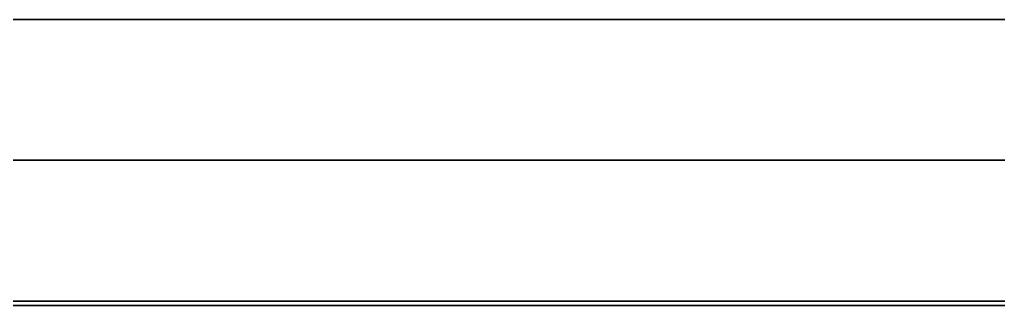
# Model space of a CAD drawing. Header units: inches. Extents: x 0 to 240, y -6 to 240.
# Drawn here: x 205.73 to 212.69, y -6.28 to -4.25 of the extents above; entities that cross this region are included whole.
import ezdxf

# ---------------------------------------------------------------- set-up
doc = ezdxf.new("R2010")
doc.units = ezdxf.units.IN
doc.header["$MEASUREMENT"] = 0
doc.layers.add('MODEL$frame-a', color=252, linetype='Continuous', true_color=0x696969)
doc.layers.add('MODEL$perf-pan', color=7, linetype='Continuous', true_color=0x646464)

msp = doc.modelspace()

# ---------------------------------------------------------------- linework, layer by layer
at = {"layer": 'MODEL$frame-a'}
for points in [[(160, -4.25, 576), (240, -4.25, 576)], [(240, -4.25, 432), (160, -4.25, 432)], [(160, -4.25, 432), (240, -4.25, 432)], [(240, -4.25, 288), (160, -4.25, 288)], [(160, -4.25, 288), (240, -4.25, 288)], [(240, -4.25, 144), (160, -4.25, 144)], [(162, -4.25, 434), (238, -4.25, 434)], [(238, -4.25, 574), (162, -4.25, 574)], [(162, -4.25, 290), (238, -4.25, 290)], [(238, -4.25, 430), (162, -4.25, 430)], [(162, -4.25, 146), (238, -4.25, 146)], [(238, -4.25, 286), (162, -4.25, 286)], [(160, -5.25, 576), (240, -5.25, 576)], [(240, -5.25, 432), (160, -5.25, 432)], [(160, -5.25, 432), (240, -5.25, 432)], [(240, -5.25, 288), (160, -5.25, 288)], [(160, -5.25, 288), (240, -5.25, 288)], [(240, -5.25, 144), (160, -5.25, 144)], [(162, -5.25, 434), (238, -5.25, 434)], [(238, -5.25, 574), (162, -5.25, 574)], [(162, -5.25, 290), (238, -5.25, 290)], [(238, -5.25, 430), (162, -5.25, 430)], [(162, -5.25, 146), (238, -5.25, 146)], [(238, -5.25, 286), (162, -5.25, 286)], [(160, -6.25, 576), (240, -6.25, 576)], [(240, -6.25, 432), (160, -6.25, 432)], [(160, -6.25, 432), (240, -6.25, 432)], [(240, -6.25, 288), (160, -6.25, 288)], [(160, -6.25, 288), (240, -6.25, 288)], [(240, -6.25, 144), (160, -6.25, 144)], [(162, -6.25, 434), (238, -6.25, 434)], [(238, -6.25, 574), (162, -6.25, 574)], [(162, -6.25, 290), (238, -6.25, 290)], [(238, -6.25, 430), (162, -6.25, 430)], [(162, -6.25, 146), (238, -6.25, 146)], [(238, -6.25, 286), (162, -6.25, 286)]]:
    msp.add_open_spline(points, degree=1, dxfattribs=at)
at = {"layer": 'MODEL$perf-pan'}
for p, q in [((160.5, -6.2812, 432.5), (239.5, -6.2812, 432.5)), ((239.5, -6.2812, 575.5), (160.5, -6.2812, 575.5)), ((160.5, -6.2812, 288.5), (239.5, -6.2812, 288.5)), ((239.5, -6.2812, 431.5), (160.5, -6.2812, 431.5)), ((160.5, -6.2812, 144.5), (239.5, -6.2812, 144.5)), ((239.5, -6.2812, 287.5), (160.5, -6.2812, 287.5)), ((208.2056, -6.2812, 216), (212.5393, -6.2812, 216)), ((208.5617, -6.2812, 504), (212.1971, -6.2812, 504)), ((208.7237, -6.2812, 360), (212.0161, -6.2812, 360))]:
    msp.add_line(p, q, dxfattribs=at)
for points in [[(205.8164, -6.2812, 571.3581), (203.4641, -6.2812, 572.7162)], [(203.4641, -6.2812, 567.2838), (205.8164, -6.2812, 568.6419)], [(204.6362, -6.2812, 562.6767), (206.9282, -6.2812, 561.3534)], [(206.9282, -6.2812, 566.6466), (204.6362, -6.2812, 565.3233)], [(204.6444, -6.2812, 310.6814), (206.9282, -6.2812, 309.3629)], [(206.9282, -6.2812, 314.6371), (204.6444, -6.2812, 313.3186)], [(204.7234, -6.2812, 322.727), (206.9282, -6.2812, 321.4541)], [(206.9282, -6.2812, 326.5459), (204.7234, -6.2812, 325.273)], [(204.7691, -6.2812, 550.7534), (206.9282, -6.2812, 549.5068)], [(206.9282, -6.2812, 554.4932), (204.7691, -6.2812, 553.2466)], [(204.7803, -6.2812, 298.7599), (206.9282, -6.2812, 297.5198)], [(206.9282, -6.2812, 302.4802), (204.7803, -6.2812, 301.2401)], [(204.7861, -6.2812, 274.7633), (206.9282, -6.2812, 273.5266)], [(206.9282, -6.2812, 278.4734), (204.7861, -6.2812, 277.2367)], [(204.8613, -6.2812, 334.8067), (206.9282, -6.2812, 333.6133)], [(206.9282, -6.2812, 338.3867), (204.8613, -6.2812, 337.1933)], [(204.9015, -6.2812, 538.8299), (206.9282, -6.2812, 537.6598)], [(206.9282, -6.2812, 542.3402), (204.9015, -6.2812, 541.1701)], [(204.9542, -6.2812, 262.8603), (206.9282, -6.2812, 261.7206)], [(206.9282, -6.2812, 266.2794), (204.9542, -6.2812, 265.1397)], [(204.9979, -6.2812, 346.8855), (206.9282, -6.2812, 345.771)], [(206.9282, -6.2812, 350.229), (204.9979, -6.2812, 349.1145)], [(205.0334, -6.2812, 526.9061), (206.9282, -6.2812, 525.8121)], [(206.9282, -6.2812, 530.1879), (205.0334, -6.2812, 529.0939)], [(205.1218, -6.2812, 250.957), (206.9282, -6.2812, 249.9141)], [(206.9282, -6.2812, 254.0859), (205.1218, -6.2812, 253.043)], [(205.1327, -6.2812, 358.9634), (206.9282, -6.2812, 357.9268)], [(206.9282, -6.2812, 362.0732), (205.1327, -6.2812, 361.0366)], [(205.1646, -6.2812, 514.9818), (206.9282, -6.2812, 513.9636)], [(206.9282, -6.2812, 518.0364), (205.1646, -6.2812, 517.0182)], [(205.1877, -6.2812, 154.9951), (206.9282, -6.2812, 153.9903)], [(206.9282, -6.2812, 158.0097), (205.1877, -6.2812, 157.0049)], [(205.2652, -6.2812, 371.0399), (206.9282, -6.2812, 370.0798)], [(206.9282, -6.2812, 373.9202), (205.2652, -6.2812, 372.9601)], [(205.2924, -6.2812, 239.0555), (206.9282, -6.2812, 238.1111)], [(206.9282, -6.2812, 241.8889), (205.2924, -6.2812, 240.9445)], [(205.2947, -6.2812, 503.0569), (206.9282, -6.2812, 502.1138)], [(206.9282, -6.2812, 505.8862), (205.2947, -6.2812, 504.9431)], [(205.3831, -6.2812, 167.1079), (206.9282, -6.2812, 166.2159)], [(206.9282, -6.2812, 169.7841), (205.3831, -6.2812, 168.8921)], [(205.3944, -6.2812, 383.1144), (206.9282, -6.2812, 382.2289)], [(206.9282, -6.2812, 385.7711), (205.3944, -6.2812, 384.8856)], [(205.423, -6.2812, 491.131), (206.9282, -6.2812, 490.2619)], [(206.9282, -6.2812, 493.7381), (205.423, -6.2812, 492.869)], [(205.4687, -6.2812, 227.1574), (206.9282, -6.2812, 226.3147)], [(206.9282, -6.2812, 229.6853), (205.4687, -6.2812, 228.8426)], [(205.5185, -6.2812, 395.1861), (206.9282, -6.2812, 394.3722)], [(206.9282, -6.2812, 397.6278), (205.5185, -6.2812, 396.8139)], [(205.5484, -6.2812, 479.2033), (206.9282, -6.2812, 478.4067)], [(206.9282, -6.2812, 481.5933), (205.5484, -6.2812, 480.7967)], [(205.5773, -6.2812, 179.2201), (206.9282, -6.2812, 178.4401)], [(206.9282, -6.2812, 181.5599), (205.5773, -6.2812, 180.7799)], [(205.6344, -6.2812, 407.253), (206.9282, -6.2812, 406.5061)], [(206.9282, -6.2812, 409.4939), (205.6344, -6.2812, 408.747)], [(205.6508, -6.2812, 215.2625), (206.9282, -6.2812, 214.525)], [(206.9282, -6.2812, 217.475), (205.6508, -6.2812, 216.7375)], [(205.6678, -6.2812, 467.2723), (206.9282, -6.2812, 466.5446)], [(206.9282, -6.2812, 469.4554), (205.6678, -6.2812, 468.7277)], [(205.737, -6.2812, 419.3122), (206.9282, -6.2812, 418.6245)], [(205.737, -6.2812, 420.6878), (205.737, -6.2812, 419.3122)], [(206.9282, -6.2812, 421.3755), (205.737, -6.2812, 420.6878)], [(205.7699, -6.2812, 191.3312), (206.9282, -6.2812, 190.6625)], [(205.7699, -6.2812, 192.6688), (205.7699, -6.2812, 191.3312)], [(206.9282, -6.2812, 193.3375), (205.7699, -6.2812, 192.6688)], [(205.7731, -6.2812, 455.3331), (206.9282, -6.2812, 454.6662)], [(205.7731, -6.2812, 456.6669), (205.7731, -6.2812, 455.3331)], [(206.9282, -6.2812, 457.3338), (205.7731, -6.2812, 456.6669)], [(205.8164, -6.2812, 568.6419), (205.8164, -6.2812, 571.3581)], [(205.8353, -6.2812, 443.369), (206.9282, -6.2812, 442.738)], [(205.8353, -6.2812, 444.631), (205.8353, -6.2812, 443.369)], [(206.9282, -6.2812, 445.262), (205.8353, -6.2812, 444.631)], [(205.8376, -6.2812, 203.3703), (206.9282, -6.2812, 202.7407)], [(205.8376, -6.2812, 204.6297), (205.8376, -6.2812, 203.3703)], [(206.9282, -6.2812, 205.2593), (205.8376, -6.2812, 204.6297)], [(209.2202, -6.2812, 565.3233), (206.9282, -6.2812, 566.6466)], [(209.0873, -6.2812, 553.2466), (206.9282, -6.2812, 554.4932)], [(208.9549, -6.2812, 541.1701), (206.9282, -6.2812, 542.3402)], [(208.823, -6.2812, 529.0939), (206.9282, -6.2812, 530.1879)], [(208.6918, -6.2812, 517.0182), (206.9282, -6.2812, 518.0364)], [(208.5617, -6.2812, 504.9431), (206.9282, -6.2812, 505.8862)], [(208.4334, -6.2812, 492.869), (206.9282, -6.2812, 493.7381)], [(208.3081, -6.2812, 480.7967), (206.9282, -6.2812, 481.5933)], [(208.1886, -6.2812, 468.7277), (206.9282, -6.2812, 469.4554)], [(208.0833, -6.2812, 456.6669), (206.9282, -6.2812, 457.3338)], [(208.0211, -6.2812, 444.631), (206.9282, -6.2812, 445.262)], [(206.9282, -6.2812, 561.3534), (209.2202, -6.2812, 562.6767)], [(206.9282, -6.2812, 549.5068), (209.0873, -6.2812, 550.7534)], [(206.9282, -6.2812, 537.6598), (208.9549, -6.2812, 538.8299)], [(206.9282, -6.2812, 525.8121), (208.823, -6.2812, 526.9061)], [(206.9282, -6.2812, 513.9636), (208.6918, -6.2812, 514.9818)], [(206.9282, -6.2812, 502.1138), (208.5617, -6.2812, 503.0569)], [(206.9282, -6.2812, 490.2619), (208.4334, -6.2812, 491.131)], [(206.9282, -6.2812, 478.4067), (208.3081, -6.2812, 479.2033)], [(206.9282, -6.2812, 466.5446), (208.1886, -6.2812, 467.2723)], [(206.9282, -6.2812, 454.6662), (208.0833, -6.2812, 455.3331)], [(206.9282, -6.2812, 442.738), (208.0211, -6.2812, 443.369)], [(208.1194, -6.2812, 420.6878), (206.9282, -6.2812, 421.3755)], [(208.222, -6.2812, 408.747), (206.9282, -6.2812, 409.4939)], [(208.338, -6.2812, 396.8139), (206.9282, -6.2812, 397.6278)], [(208.462, -6.2812, 384.8856), (206.9282, -6.2812, 385.7711)], [(208.5912, -6.2812, 372.9601), (206.9282, -6.2812, 373.9202)], [(208.7237, -6.2812, 361.0366), (206.9282, -6.2812, 362.0732)], [(208.8585, -6.2812, 349.1145), (206.9282, -6.2812, 350.229)], [(208.9951, -6.2812, 337.1933), (206.9282, -6.2812, 338.3867)], [(209.133, -6.2812, 325.273), (206.9282, -6.2812, 326.5459)], [(209.212, -6.2812, 313.3186), (206.9282, -6.2812, 314.6371)], [(209.0761, -6.2812, 301.2401), (206.9282, -6.2812, 302.4802)], [(206.9282, -6.2812, 418.6245), (208.1194, -6.2812, 419.3122)], [(206.9282, -6.2812, 406.5061), (208.222, -6.2812, 407.253)], [(206.9282, -6.2812, 394.3722), (208.338, -6.2812, 395.1861)], [(206.9282, -6.2812, 382.2289), (208.462, -6.2812, 383.1144)], [(206.9282, -6.2812, 370.0798), (208.5912, -6.2812, 371.0399)], [(206.9282, -6.2812, 357.9268), (208.7237, -6.2812, 358.9634)], [(206.9282, -6.2812, 345.771), (208.8585, -6.2812, 346.8855)], [(206.9282, -6.2812, 333.6133), (208.9951, -6.2812, 334.8067)], [(206.9282, -6.2812, 321.4541), (209.133, -6.2812, 322.727)], [(206.9282, -6.2812, 309.3629), (209.212, -6.2812, 310.6814)], [(206.9282, -6.2812, 297.5198), (209.0761, -6.2812, 298.7599)], [(209.0703, -6.2812, 277.2367), (206.9282, -6.2812, 278.4734)], [(208.9022, -6.2812, 265.1397), (206.9282, -6.2812, 266.2794)], [(208.7347, -6.2812, 253.043), (206.9282, -6.2812, 254.0859)], [(208.5641, -6.2812, 240.9445), (206.9282, -6.2812, 241.8889)], [(208.3877, -6.2812, 228.8426), (206.9282, -6.2812, 229.6853)], [(208.2056, -6.2812, 216.7375), (206.9282, -6.2812, 217.475)], [(208.0188, -6.2812, 204.6297), (206.9282, -6.2812, 205.2593)], [(208.0865, -6.2812, 192.6688), (206.9282, -6.2812, 193.3375)], [(208.2791, -6.2812, 180.7799), (206.9282, -6.2812, 181.5599)], [(208.4733, -6.2812, 168.8921), (206.9282, -6.2812, 169.7841)], [(208.6687, -6.2812, 157.0049), (206.9282, -6.2812, 158.0097)], [(206.9282, -6.2812, 273.5266), (209.0703, -6.2812, 274.7633)], [(206.9282, -6.2812, 261.7206), (208.9022, -6.2812, 262.8603)], [(206.9282, -6.2812, 249.9141), (208.7347, -6.2812, 250.957)], [(206.9282, -6.2812, 238.1111), (208.5641, -6.2812, 239.0555)], [(206.9282, -6.2812, 226.3147), (208.3877, -6.2812, 227.1574)], [(206.9282, -6.2812, 214.525), (208.2056, -6.2812, 215.2625)], [(206.9282, -6.2812, 202.7407), (208.0188, -6.2812, 203.3703)], [(206.9282, -6.2812, 190.6625), (208.0865, -6.2812, 191.3312)], [(206.9282, -6.2812, 178.4401), (208.2791, -6.2812, 179.2201)], [(206.9282, -6.2812, 166.2159), (208.4733, -6.2812, 167.1079)], [(206.9282, -6.2812, 153.9903), (208.6687, -6.2812, 154.9951)], [(208.0188, -6.2812, 203.3703), (208.0188, -6.2812, 204.6297)], [(208.0211, -6.2812, 443.369), (208.0211, -6.2812, 444.631)], [(208.0267, -6.2812, 568.6342), (210.3923, -6.2812, 567.2684)], [(208.0267, -6.2812, 571.3658), (208.0267, -6.2812, 568.6342)], [(210.3923, -6.2812, 572.7316), (208.0267, -6.2812, 571.3658)], [(208.0833, -6.2812, 455.3331), (208.0833, -6.2812, 456.6669)], [(208.0865, -6.2812, 191.3312), (208.0865, -6.2812, 192.6688)], [(208.099, -6.2812, 316.676), (210.3923, -6.2812, 315.352)], [(208.099, -6.2812, 319.324), (208.099, -6.2812, 316.676)], [(210.3923, -6.2812, 320.648), (208.099, -6.2812, 319.324)], [(208.1194, -6.2812, 419.3122), (208.1194, -6.2812, 420.6878)], [(208.1348, -6.2812, 280.6966), (210.3923, -6.2812, 279.3932)], [(208.1348, -6.2812, 283.3034), (208.1348, -6.2812, 280.6966)], [(210.3923, -6.2812, 284.6068), (208.1348, -6.2812, 283.3034)], [(208.1557, -6.2812, 304.7087), (210.3923, -6.2812, 303.4174)], [(208.1557, -6.2812, 307.2913), (208.1557, -6.2812, 304.7087)], [(210.3923, -6.2812, 308.5826), (208.1557, -6.2812, 307.2913)], [(208.1592, -6.2812, 556.7107), (210.3923, -6.2812, 555.4214)], [(208.1592, -6.2812, 559.2893), (208.1592, -6.2812, 556.7107)], [(210.3923, -6.2812, 560.5786), (208.1592, -6.2812, 559.2893)], [(208.1886, -6.2812, 467.2723), (208.1886, -6.2812, 468.7277)], [(208.2056, -6.2812, 215.2625), (208.2056, -6.2812, 216.7375)], [(208.222, -6.2812, 407.253), (208.222, -6.2812, 408.747)], [(208.2368, -6.2812, 328.7555), (210.3923, -6.2812, 327.5111)], [(208.2368, -6.2812, 331.2445), (208.2368, -6.2812, 328.7555)], [(210.3923, -6.2812, 332.4889), (208.2368, -6.2812, 331.2445)], [(208.2791, -6.2812, 179.2201), (208.2791, -6.2812, 180.7799)], [(208.2891, -6.2812, 292.7857), (210.3923, -6.2812, 291.5715)], [(208.2891, -6.2812, 295.2143), (208.2891, -6.2812, 292.7857)], [(210.3923, -6.2812, 296.4285), (208.2891, -6.2812, 295.2143)], [(208.2912, -6.2812, 544.7869), (210.3923, -6.2812, 543.5739)], [(208.2912, -6.2812, 547.2131), (208.2912, -6.2812, 544.7869)], [(210.3923, -6.2812, 548.4261), (208.2912, -6.2812, 547.2131)], [(208.3029, -6.2812, 268.7937), (210.3923, -6.2812, 267.5874)], [(208.3029, -6.2812, 271.2063), (208.3029, -6.2812, 268.7937)], [(210.3923, -6.2812, 272.4126), (208.3029, -6.2812, 271.2063)], [(208.3081, -6.2812, 479.2033), (208.3081, -6.2812, 480.7967)], [(208.338, -6.2812, 395.1861), (208.338, -6.2812, 396.8139)], [(208.3734, -6.2812, 340.8344), (210.3923, -6.2812, 339.6687)], [(208.3734, -6.2812, 343.1656), (208.3734, -6.2812, 340.8344)], [(210.3923, -6.2812, 344.3313), (208.3734, -6.2812, 343.1656)], [(208.3877, -6.2812, 227.1574), (208.3877, -6.2812, 228.8426)], [(208.4226, -6.2812, 532.8628), (210.3923, -6.2812, 531.7256)], [(208.4226, -6.2812, 535.1372), (208.4226, -6.2812, 532.8628)], [(210.3923, -6.2812, 536.2744), (208.4226, -6.2812, 535.1372)], [(208.4334, -6.2812, 491.131), (208.4334, -6.2812, 492.869)], [(208.462, -6.2812, 383.1144), (208.462, -6.2812, 384.8856)], [(208.4704, -6.2812, 256.8904), (210.3923, -6.2812, 255.7808)], [(208.4704, -6.2812, 259.1096), (208.4704, -6.2812, 256.8904)], [(210.3923, -6.2812, 260.2192), (208.4704, -6.2812, 259.1096)], [(208.4733, -6.2812, 167.1079), (208.4733, -6.2812, 168.8921)], [(208.5082, -6.2812, 352.9122), (210.3923, -6.2812, 351.8244)], [(208.5082, -6.2812, 355.0878), (208.5082, -6.2812, 352.9122)], [(210.3923, -6.2812, 356.1756), (208.5082, -6.2812, 355.0878)], [(208.5532, -6.2812, 520.9382), (210.3923, -6.2812, 519.8764)], [(208.5532, -6.2812, 523.0618), (208.5532, -6.2812, 520.9382)], [(210.3923, -6.2812, 524.1236), (208.5532, -6.2812, 523.0618)], [(208.5617, -6.2812, 503.0569), (208.5617, -6.2812, 504.9431)], [(208.5641, -6.2812, 239.0555), (208.5641, -6.2812, 240.9445)], [(208.5642, -6.2812, 148.9446), (210.3923, -6.2812, 147.8891)], [(208.5642, -6.2812, 151.0554), (208.5642, -6.2812, 148.9446)], [(210.3923, -6.2812, 152.1109), (208.5642, -6.2812, 151.0554)], [(208.5912, -6.2812, 371.0399), (208.5912, -6.2812, 372.9601)], [(208.6407, -6.2812, 364.9887), (210.3923, -6.2812, 363.9774)], [(208.6407, -6.2812, 367.0113), (208.6407, -6.2812, 364.9887)], [(210.3923, -6.2812, 368.0226), (208.6407, -6.2812, 367.0113)], [(208.6409, -6.2812, 244.9888), (210.3923, -6.2812, 243.9776)], [(208.6409, -6.2812, 247.0112), (208.6409, -6.2812, 244.9888)], [(210.3923, -6.2812, 248.0224), (208.6409, -6.2812, 247.0112)], [(208.6687, -6.2812, 154.9951), (208.6687, -6.2812, 157.0049)], [(208.6826, -6.2812, 509.0129), (210.3923, -6.2812, 508.0258)], [(208.6826, -6.2812, 510.9871), (208.6826, -6.2812, 509.0129)], [(210.3923, -6.2812, 511.9742), (208.6826, -6.2812, 510.9871)], [(208.6918, -6.2812, 514.9818), (208.6918, -6.2812, 517.0182)], [(208.7237, -6.2812, 358.9634), (208.7237, -6.2812, 361.0366)], [(208.7347, -6.2812, 250.957), (208.7347, -6.2812, 253.043)], [(208.7613, -6.2812, 161.0583), (210.3923, -6.2812, 160.1166)], [(208.7613, -6.2812, 162.9417), (208.7613, -6.2812, 161.0583)], [(210.3923, -6.2812, 163.8834), (208.7613, -6.2812, 162.9417)], [(208.77, -6.2812, 377.0634), (210.3923, -6.2812, 376.1267)], [(208.77, -6.2812, 378.9366), (208.77, -6.2812, 377.0634)], [(210.3923, -6.2812, 379.8733), (208.77, -6.2812, 378.9366)], [(208.8102, -6.2812, 497.0866), (210.3923, -6.2812, 496.1731)], [(208.8102, -6.2812, 498.9134), (208.8102, -6.2812, 497.0866)], [(210.3923, -6.2812, 499.8269), (208.8102, -6.2812, 498.9134)], [(208.8175, -6.2812, 233.0908), (210.3923, -6.2812, 232.1816)], [(208.8175, -6.2812, 234.9092), (208.8175, -6.2812, 233.0908)], [(210.3923, -6.2812, 235.8184), (208.8175, -6.2812, 234.9092)], [(208.823, -6.2812, 526.9061), (208.823, -6.2812, 529.0939)], [(208.8585, -6.2812, 346.8855), (208.8585, -6.2812, 349.1145)], [(208.8947, -6.2812, 389.1354), (210.3923, -6.2812, 388.2707)], [(208.8947, -6.2812, 390.8646), (208.8947, -6.2812, 389.1354)], [(210.3923, -6.2812, 391.7293), (208.8947, -6.2812, 390.8646)], [(208.9022, -6.2812, 262.8603), (208.9022, -6.2812, 265.1397)], [(208.9347, -6.2812, 485.1585), (210.3923, -6.2812, 484.317)], [(208.9347, -6.2812, 486.8415), (208.9347, -6.2812, 485.1585)], [(210.3923, -6.2812, 487.683), (208.9347, -6.2812, 486.8415)], [(208.9549, -6.2812, 538.8299), (208.9549, -6.2812, 541.1701)], [(208.9575, -6.2812, 173.1716), (210.3923, -6.2812, 172.3432)], [(208.9575, -6.2812, 174.8284), (208.9575, -6.2812, 173.1716)], [(210.3923, -6.2812, 175.6568), (208.9575, -6.2812, 174.8284)], [(208.9951, -6.2812, 334.8067), (208.9951, -6.2812, 337.1933)], [(209.0004, -6.2812, 221.1964), (210.3923, -6.2812, 220.3928)], [(209.0004, -6.2812, 222.8036), (209.0004, -6.2812, 221.1964)], [(210.3923, -6.2812, 223.6072), (209.0004, -6.2812, 222.8036)], [(209.0123, -6.2812, 401.2032), (210.3923, -6.2812, 400.4065)], [(209.0123, -6.2812, 402.7968), (209.0123, -6.2812, 401.2032)], [(210.3923, -6.2812, 403.5935), (209.0123, -6.2812, 402.7968)], [(209.0539, -6.2812, 473.2273), (210.3923, -6.2812, 472.4546)], [(209.0539, -6.2812, 474.7727), (209.0539, -6.2812, 473.2273)], [(210.3923, -6.2812, 475.5454), (209.0539, -6.2812, 474.7727)], [(209.0703, -6.2812, 274.7633), (209.0703, -6.2812, 277.2367)], [(209.0761, -6.2812, 298.7599), (209.0761, -6.2812, 301.2401)], [(209.0873, -6.2812, 550.7534), (209.0873, -6.2812, 553.2466)], [(209.1185, -6.2812, 413.2646), (210.3923, -6.2812, 412.5291)], [(209.1185, -6.2812, 414.7354), (209.1185, -6.2812, 413.2646)], [(210.3923, -6.2812, 415.4709), (209.1185, -6.2812, 414.7354)], [(209.133, -6.2812, 322.727), (209.133, -6.2812, 325.273)], [(209.1527, -6.2812, 185.2843), (210.3923, -6.2812, 184.5686)], [(209.1527, -6.2812, 186.7157), (209.1527, -6.2812, 185.2843)], [(210.3923, -6.2812, 187.4314), (209.1527, -6.2812, 186.7157)], [(209.1618, -6.2812, 461.2896), (210.3923, -6.2812, 460.5792)], [(209.1618, -6.2812, 462.7104), (209.1618, -6.2812, 461.2896)], [(210.3923, -6.2812, 463.4208), (209.1618, -6.2812, 462.7104)], [(209.1882, -6.2812, 209.3048), (210.3923, -6.2812, 208.6097)], [(209.1882, -6.2812, 210.6952), (209.1882, -6.2812, 209.3048)], [(210.3923, -6.2812, 211.3903), (209.1882, -6.2812, 210.6952)], [(209.2057, -6.2812, 425.3149), (210.3923, -6.2812, 424.6298)], [(209.2057, -6.2812, 426.6851), (209.2057, -6.2812, 425.3149)], [(210.3923, -6.2812, 427.3702), (209.2057, -6.2812, 426.6851)], [(209.212, -6.2812, 310.6814), (209.212, -6.2812, 313.3186)], [(209.2202, -6.2812, 562.6767), (209.2202, -6.2812, 565.3233)], [(209.242, -6.2812, 449.3359), (210.3923, -6.2812, 448.6718)], [(209.242, -6.2812, 450.6641), (209.242, -6.2812, 449.3359)], [(210.3923, -6.2812, 451.3282), (209.242, -6.2812, 450.6641)], [(209.2609, -6.2812, 437.3468), (210.3923, -6.2812, 436.6936)], [(209.2609, -6.2812, 438.6532), (209.2609, -6.2812, 437.3468)], [(210.3923, -6.2812, 439.3064), (209.2609, -6.2812, 438.6532)], [(209.3463, -6.2812, 197.3961), (210.3923, -6.2812, 196.7921)], [(209.3463, -6.2812, 198.6039), (209.3463, -6.2812, 197.3961)], [(210.3923, -6.2812, 199.2079), (209.3463, -6.2812, 198.6039)], [(212.7579, -6.2812, 571.3658), (210.3923, -6.2812, 572.7316)], [(212.6254, -6.2812, 559.2893), (210.3923, -6.2812, 560.5786)], [(212.4934, -6.2812, 547.2131), (210.3923, -6.2812, 548.4261)], [(212.362, -6.2812, 535.1372), (210.3923, -6.2812, 536.2744)], [(212.2314, -6.2812, 523.0618), (210.3923, -6.2812, 524.1236)], [(212.102, -6.2812, 510.9871), (210.3923, -6.2812, 511.9742)], [(211.9744, -6.2812, 498.9134), (210.3923, -6.2812, 499.8269)], [(211.8499, -6.2812, 486.8415), (210.3923, -6.2812, 487.683)], [(211.7307, -6.2812, 474.7727), (210.3923, -6.2812, 475.5454)], [(211.6228, -6.2812, 462.7104), (210.3923, -6.2812, 463.4208)], [(211.5426, -6.2812, 450.6641), (210.3923, -6.2812, 451.3282)], [(211.5237, -6.2812, 438.6532), (210.3923, -6.2812, 439.3064)], [(210.3923, -6.2812, 567.2684), (212.7579, -6.2812, 568.6342)], [(210.3923, -6.2812, 555.4214), (212.6254, -6.2812, 556.7107)], [(210.3923, -6.2812, 543.5739), (212.4934, -6.2812, 544.7869)], [(210.3923, -6.2812, 531.7256), (212.362, -6.2812, 532.8628)], [(210.3923, -6.2812, 519.8764), (212.2314, -6.2812, 520.9382)], [(210.3923, -6.2812, 508.0258), (212.102, -6.2812, 509.0129)], [(210.3923, -6.2812, 496.1731), (211.9744, -6.2812, 497.0866)], [(210.3923, -6.2812, 484.317), (211.8499, -6.2812, 485.1585)], [(210.3923, -6.2812, 472.4546), (211.7307, -6.2812, 473.2273)], [(210.3923, -6.2812, 460.5792), (211.6228, -6.2812, 461.2896)], [(210.3923, -6.2812, 448.6718), (211.5426, -6.2812, 449.3359)], [(210.3923, -6.2812, 436.6936), (211.5237, -6.2812, 437.3468)], [(211.5789, -6.2812, 426.6851), (210.3923, -6.2812, 427.3702)], [(211.6661, -6.2812, 414.7354), (210.3923, -6.2812, 415.4709)], [(211.7724, -6.2812, 402.7968), (210.3923, -6.2812, 403.5935)], [(211.8899, -6.2812, 390.8646), (210.3923, -6.2812, 391.7293)], [(212.0146, -6.2812, 378.9366), (210.3923, -6.2812, 379.8733)], [(212.1439, -6.2812, 367.0113), (210.3923, -6.2812, 368.0226)], [(212.2764, -6.2812, 355.0878), (210.3923, -6.2812, 356.1756)], [(212.4113, -6.2812, 343.1656), (210.3923, -6.2812, 344.3313)], [(212.5478, -6.2812, 331.2445), (210.3923, -6.2812, 332.4889)], [(212.6856, -6.2812, 319.324), (210.3923, -6.2812, 320.648)], [(212.6289, -6.2812, 307.2913), (210.3923, -6.2812, 308.5826)], [(212.4955, -6.2812, 295.2143), (210.3923, -6.2812, 296.4285)], [(210.3923, -6.2812, 424.6298), (211.5789, -6.2812, 425.3149)], [(210.3923, -6.2812, 412.5291), (211.6661, -6.2812, 413.2646)], [(210.3923, -6.2812, 400.4065), (211.7724, -6.2812, 401.2032)], [(210.3923, -6.2812, 388.2707), (211.8899, -6.2812, 389.1354)], [(210.3923, -6.2812, 376.1267), (212.0146, -6.2812, 377.0634)], [(210.3923, -6.2812, 363.9774), (212.1439, -6.2812, 364.9887)], [(210.3923, -6.2812, 351.8244), (212.2764, -6.2812, 352.9122)], [(210.3923, -6.2812, 339.6687), (212.4113, -6.2812, 340.8344)], [(210.3923, -6.2812, 327.5111), (212.5478, -6.2812, 328.7555)], [(210.3923, -6.2812, 315.352), (212.6856, -6.2812, 316.676)], [(210.3923, -6.2812, 303.4174), (212.6289, -6.2812, 304.7087)], [(210.3923, -6.2812, 291.5715), (212.4955, -6.2812, 292.7857)], [(212.6498, -6.2812, 283.3034), (210.3923, -6.2812, 284.6068)], [(212.4817, -6.2812, 271.2063), (210.3923, -6.2812, 272.4126)], [(212.3142, -6.2812, 259.1096), (210.3923, -6.2812, 260.2192)], [(212.1437, -6.2812, 247.0112), (210.3923, -6.2812, 248.0224)], [(211.9671, -6.2812, 234.9092), (210.3923, -6.2812, 235.8184)], [(211.7842, -6.2812, 222.8036), (210.3923, -6.2812, 223.6072)], [(211.5964, -6.2812, 210.6952), (210.3923, -6.2812, 211.3903)], [(211.4383, -6.2812, 198.6039), (210.3923, -6.2812, 199.2079)], [(211.6319, -6.2812, 186.7157), (210.3923, -6.2812, 187.4314)], [(211.8271, -6.2812, 174.8284), (210.3923, -6.2812, 175.6568)], [(212.0234, -6.2812, 162.9417), (210.3923, -6.2812, 163.8834)], [(212.2204, -6.2812, 151.0554), (210.3923, -6.2812, 152.1109)], [(210.3923, -6.2812, 279.3932), (212.6498, -6.2812, 280.6966)], [(210.3923, -6.2812, 267.5874), (212.4817, -6.2812, 268.7937)], [(210.3923, -6.2812, 255.7808), (212.3142, -6.2812, 256.8904)], [(210.3923, -6.2812, 243.9776), (212.1437, -6.2812, 244.9888)], [(210.3923, -6.2812, 232.1816), (211.9671, -6.2812, 233.0908)], [(210.3923, -6.2812, 220.3928), (211.7842, -6.2812, 221.1964)], [(210.3923, -6.2812, 208.6097), (211.5964, -6.2812, 209.3048)], [(210.3923, -6.2812, 196.7921), (211.4383, -6.2812, 197.3961)], [(210.3923, -6.2812, 184.5686), (211.6319, -6.2812, 185.2843)], [(210.3923, -6.2812, 172.3432), (211.8271, -6.2812, 173.1716)], [(210.3923, -6.2812, 160.1166), (212.0234, -6.2812, 161.0583)], [(210.3923, -6.2812, 147.8891), (212.2204, -6.2812, 148.9446)], [(211.4383, -6.2812, 197.3961), (211.4383, -6.2812, 198.6039)], [(211.5237, -6.2812, 437.3468), (211.5237, -6.2812, 438.6532)], [(211.5312, -6.2812, 310.6575), (213.8564, -6.2812, 309.315)], [(211.5312, -6.2812, 313.3425), (211.5312, -6.2812, 310.6575)], [(213.8564, -6.2812, 314.685), (211.5312, -6.2812, 313.3425)], [(211.5426, -6.2812, 449.3359), (211.5426, -6.2812, 450.6641)], [(211.549, -6.2812, 562.6678), (213.8564, -6.2812, 561.3356)], [(211.549, -6.2812, 565.3322), (211.549, -6.2812, 562.6678)], [(213.8564, -6.2812, 566.6644), (211.549, -6.2812, 565.3322)], [(211.5789, -6.2812, 425.3149), (211.5789, -6.2812, 426.6851)], [(211.5964, -6.2812, 209.3048), (211.5964, -6.2812, 210.6952)], [(211.6124, -6.2812, 322.7044), (213.8564, -6.2812, 321.4088)], [(211.6124, -6.2812, 325.2956), (211.6124, -6.2812, 322.7044)], [(213.8564, -6.2812, 326.5912), (211.6124, -6.2812, 325.2956)], [(211.6228, -6.2812, 461.2896), (211.6228, -6.2812, 462.7104)], [(211.6319, -6.2812, 185.2843), (211.6319, -6.2812, 186.7157)], [(211.6517, -6.2812, 274.7271), (213.8564, -6.2812, 273.4542)], [(211.6517, -6.2812, 277.2729), (211.6517, -6.2812, 274.7271)], [(213.8564, -6.2812, 278.5458), (211.6517, -6.2812, 277.2729)], [(211.6646, -6.2812, 298.7345), (213.8564, -6.2812, 297.4691)], [(211.6646, -6.2812, 301.2655), (211.6646, -6.2812, 298.7345)], [(213.8564, -6.2812, 302.5309), (211.6646, -6.2812, 301.2655)], [(211.6661, -6.2812, 413.2646), (211.6661, -6.2812, 414.7354)], [(211.6806, -6.2812, 550.7438), (213.8564, -6.2812, 549.4875)], [(211.6806, -6.2812, 553.2562), (211.6806, -6.2812, 550.7438)], [(213.8564, -6.2812, 554.5125), (211.6806, -6.2812, 553.2562)], [(211.7307, -6.2812, 473.2273), (211.7307, -6.2812, 474.7727)], [(211.7488, -6.2812, 334.7832), (213.8564, -6.2812, 333.5664)], [(211.7488, -6.2812, 337.2168), (211.7488, -6.2812, 334.7832)], [(213.8564, -6.2812, 338.4336), (211.7488, -6.2812, 337.2168)], [(211.7724, -6.2812, 401.2032), (211.7724, -6.2812, 402.7968)], [(211.7842, -6.2812, 221.1964), (211.7842, -6.2812, 222.8036)], [(211.8115, -6.2812, 538.8194), (213.8564, -6.2812, 537.6387)], [(211.8115, -6.2812, 541.1806), (211.8115, -6.2812, 538.8194)], [(213.8564, -6.2812, 542.3613), (211.8115, -6.2812, 541.1806)], [(211.8191, -6.2812, 262.8238), (213.8564, -6.2812, 261.6475)], [(211.8191, -6.2812, 265.1762), (211.8191, -6.2812, 262.8238)], [(213.8564, -6.2812, 266.3525), (211.8191, -6.2812, 265.1762)], [(211.8271, -6.2812, 173.1716), (211.8271, -6.2812, 174.8284)], [(211.8499, -6.2812, 485.1585), (211.8499, -6.2812, 486.8415)], [(211.8836, -6.2812, 346.861), (213.8564, -6.2812, 345.722)], [(211.8836, -6.2812, 349.139), (211.8836, -6.2812, 346.861)], [(213.8564, -6.2812, 350.278), (211.8836, -6.2812, 349.139)], [(211.8899, -6.2812, 389.1354), (211.8899, -6.2812, 390.8646)], [(211.9415, -6.2812, 526.8944), (213.8564, -6.2812, 525.7889)], [(211.9415, -6.2812, 529.1056), (211.9415, -6.2812, 526.8944)], [(213.8564, -6.2812, 530.2111), (211.9415, -6.2812, 529.1056)], [(211.9671, -6.2812, 233.0908), (211.9671, -6.2812, 234.9092)], [(211.9744, -6.2812, 497.0866), (211.9744, -6.2812, 498.9134)], [(211.9894, -6.2812, 250.9221), (213.8564, -6.2812, 249.8442)], [(211.9894, -6.2812, 253.0779), (211.9894, -6.2812, 250.9221)], [(213.8564, -6.2812, 254.1558), (211.9894, -6.2812, 253.0779)], [(212.0146, -6.2812, 377.0634), (212.0146, -6.2812, 378.9366)], [(212.0161, -6.2812, 358.9375), (213.8564, -6.2812, 357.875)], [(212.0161, -6.2812, 361.0625), (212.0161, -6.2812, 358.9375)], [(213.8564, -6.2812, 362.125), (212.0161, -6.2812, 361.0625)], [(212.0234, -6.2812, 161.0583), (212.0234, -6.2812, 162.9417)], [(212.0703, -6.2812, 514.9688), (213.8564, -6.2812, 513.9375)], [(212.0703, -6.2812, 517.0312), (212.0703, -6.2812, 514.9688)], [(213.8564, -6.2812, 518.0625), (212.0703, -6.2812, 517.0312)], [(212.102, -6.2812, 509.0129), (212.102, -6.2812, 510.9871)], [(212.1362, -6.2812, 155.0069), (213.8564, -6.2812, 154.0137)], [(212.1362, -6.2812, 156.9931), (212.1362, -6.2812, 155.0069)], [(213.8564, -6.2812, 157.9863), (212.1362, -6.2812, 156.9931)], [(212.1437, -6.2812, 244.9888), (212.1437, -6.2812, 247.0112)], [(212.1439, -6.2812, 364.9887), (212.1439, -6.2812, 367.0113)], [(212.1456, -6.2812, 371.0123), (213.8564, -6.2812, 370.0246)], [(212.1456, -6.2812, 372.9877), (212.1456, -6.2812, 371.0123)], [(213.8564, -6.2812, 373.9754), (212.1456, -6.2812, 372.9877)], [(212.1664, -6.2812, 239.0243), (213.8564, -6.2812, 238.0485)], [(212.1664, -6.2812, 240.9757), (212.1664, -6.2812, 239.0243)], [(213.8564, -6.2812, 241.9515), (212.1664, -6.2812, 240.9757)], [(212.1971, -6.2812, 503.042), (213.8564, -6.2812, 502.084)], [(212.1971, -6.2812, 504.958), (212.1971, -6.2812, 503.042)], [(213.8564, -6.2812, 505.916), (212.1971, -6.2812, 504.958)], [(212.2204, -6.2812, 148.9446), (212.2204, -6.2812, 151.0554)], [(212.2314, -6.2812, 520.9382), (212.2314, -6.2812, 523.0618)], [(212.2709, -6.2812, 383.0846), (213.8564, -6.2812, 382.1692)], [(212.2709, -6.2812, 384.9154), (212.2709, -6.2812, 383.0846)], [(213.8564, -6.2812, 385.8308), (212.2709, -6.2812, 384.9154)], [(212.2764, -6.2812, 352.9122), (212.2764, -6.2812, 355.0878)], [(212.3142, -6.2812, 256.8904), (212.3142, -6.2812, 259.1096)], [(212.3211, -6.2812, 491.1136), (213.8564, -6.2812, 490.2271)], [(212.3211, -6.2812, 492.8864), (212.3211, -6.2812, 491.1136)], [(213.8564, -6.2812, 493.7729), (212.3211, -6.2812, 492.8864)], [(212.334, -6.2812, 167.121), (213.8564, -6.2812, 166.2421)], [(212.334, -6.2812, 168.879), (212.334, -6.2812, 167.121)], [(213.8564, -6.2812, 169.7579), (212.334, -6.2812, 168.879)], [(212.3502, -6.2812, 227.1304), (213.8564, -6.2812, 226.2608)], [(212.3502, -6.2812, 228.8696), (212.3502, -6.2812, 227.1304)], [(213.8564, -6.2812, 229.7392), (212.3502, -6.2812, 228.8696)], [(212.362, -6.2812, 532.8628), (212.362, -6.2812, 535.1372)], [(212.3897, -6.2812, 395.1532), (213.8564, -6.2812, 394.3064)], [(212.3897, -6.2812, 396.8468), (212.3897, -6.2812, 395.1532)], [(213.8564, -6.2812, 397.6936), (212.3897, -6.2812, 396.8468)], [(212.4113, -6.2812, 340.8344), (212.4113, -6.2812, 343.1656)], [(212.44, -6.2812, 479.1822), (213.8564, -6.2812, 478.3645)], [(212.44, -6.2812, 480.8178), (212.44, -6.2812, 479.1822)], [(213.8564, -6.2812, 481.6355), (212.44, -6.2812, 480.8178)], [(212.4817, -6.2812, 268.7937), (212.4817, -6.2812, 271.2063)], [(212.4934, -6.2812, 544.7869), (212.4934, -6.2812, 547.2131)], [(212.4955, -6.2812, 292.7857), (212.4955, -6.2812, 295.2143)], [(212.4988, -6.2812, 407.2162), (213.8564, -6.2812, 406.4323)], [(212.4988, -6.2812, 408.7838), (212.4988, -6.2812, 407.2162)], [(213.8564, -6.2812, 409.5677), (212.4988, -6.2812, 408.7838)], [(212.5311, -6.2812, 179.2348), (213.8564, -6.2812, 178.4697)], [(212.5311, -6.2812, 180.7652), (212.5311, -6.2812, 179.2348)], [(213.8564, -6.2812, 181.5303), (212.5311, -6.2812, 180.7652)], [(212.5393, -6.2812, 215.2396), (213.8564, -6.2812, 214.4792)], [(212.5393, -6.2812, 216.7604), (212.5393, -6.2812, 215.2396)], [(213.8564, -6.2812, 217.5208), (212.5393, -6.2812, 216.7604)], [(212.5478, -6.2812, 328.7555), (212.5478, -6.2812, 331.2445)], [(212.5496, -6.2812, 467.2455), (213.8564, -6.2812, 466.491)], [(212.5496, -6.2812, 468.7545), (212.5496, -6.2812, 467.2455)], [(213.8564, -6.2812, 469.509), (212.5496, -6.2812, 468.7545)], [(212.5925, -6.2812, 419.2703), (213.8564, -6.2812, 418.5406)], [(212.5925, -6.2812, 420.7297), (212.5925, -6.2812, 419.2703)], [(213.8564, -6.2812, 421.4594), (212.5925, -6.2812, 420.7297)], [(212.6254, -6.2812, 556.7107), (212.6254, -6.2812, 559.2893)], [(212.6289, -6.2812, 304.7087), (212.6289, -6.2812, 307.2913)], [(212.6394, -6.2812, 455.2973), (213.8564, -6.2812, 454.5947)], [(212.6394, -6.2812, 456.7027), (212.6394, -6.2812, 455.2973)], [(213.8564, -6.2812, 457.4053), (212.6394, -6.2812, 456.7027)], [(212.6498, -6.2812, 280.6966), (212.6498, -6.2812, 283.3034)], [(212.6856, -6.2812, 316.676), (212.6856, -6.2812, 319.324)]]:
    msp.add_open_spline(points, degree=1, dxfattribs=at)

doc.saveas('drawing.dxf')
